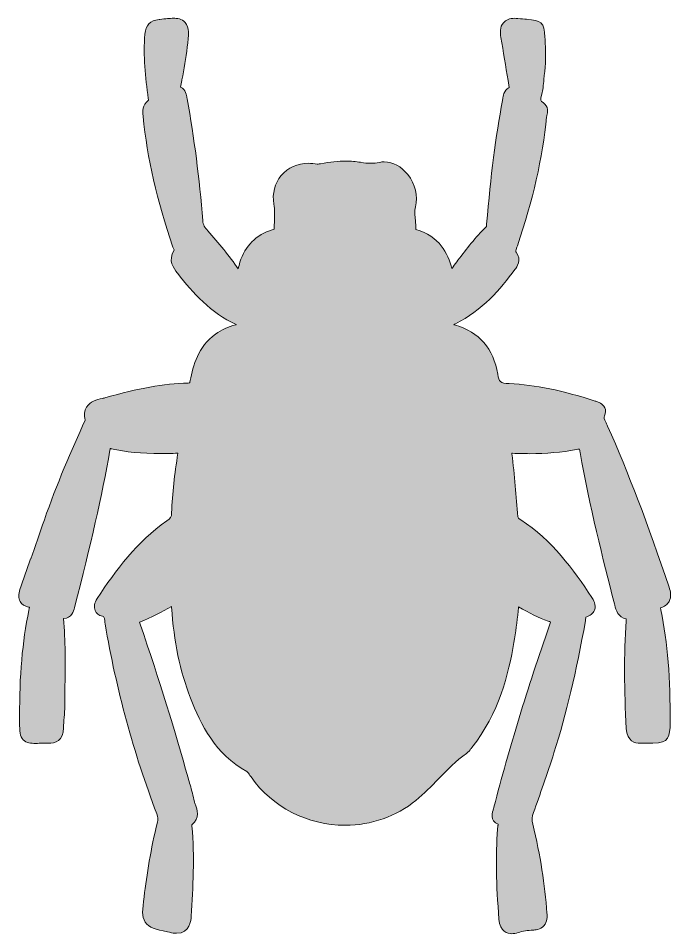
# Model space of a CAD drawing. Extents: x 40 to 1960, y -815 to -185.
# Drawn here: x 1019 to 1468, y -815 to -185 of the extents above; entities that cross this region are included whole.
import ezdxf

# ---------------------------------------------------------------- set-up
doc = ezdxf.new("R2010")
doc.units = 0
doc.header["$MEASUREMENT"] = 0
doc.layers.add('Layer 1', color=7, linetype='Continuous')

# ---------------------------------------------------------------- blocks, each defined once
blk = doc.blocks.new('block 2')
at = {"layer": 'Layer 1', "true_color": 0x7b401e}
h = blk.add_hatch(color=36, dxfattribs=at)
h.dxf.hatch_style = 2
edge = h.paths.add_edge_path()
edge.add_spline(control_points=[(1460.52, -591.16), (1460.49, -591), (1460.45, -590.86), (1460.42, -590.73), (1463.26, -589.84), (1465.27, -588.33), (1466.42, -586.21), (1468.18, -582.96), (1467.33, -579.31), (1466.39, -576.5), (1451.86, -533.1), (1438.44, -497.9), (1424.16, -465.71), (1423.81, -464.91), (1423.42, -464.16), (1423.08, -463.49), (1421.6, -460.63), (1421.44, -459.9), (1422.02, -458.62), (1422.88, -456.72), (1422.93, -454.73), (1422.16, -453.02), (1420.84, -450.1), (1417.86, -449.19), (1416.04, -448.63), (1415.86, -448.58), (1415.68, -448.52), (1415.51, -448.46), (1393.15, -441.13), (1374.4, -437.31), (1356.52, -436.45), (1350.24, -436.15), (1349.52, -435.12), (1348.66, -430.01), (1345.66, -412.35), (1335.88, -400.99), (1319.58, -396.23), (1319.15, -396.1), (1318.74, -396.02), (1318.34, -395.95), (1318.63, -395.78), (1319.01, -395.58), (1319.51, -395.33), (1337.9, -386.24), (1350.51, -371.36), (1360.41, -358), (1361.64, -356.35), (1365.37, -351.31), (1361.31, -346.13), (1360.87, -345.56), (1360.73, -345.39), (1361.73, -342.6), (1361.86, -342.26), (1361.98, -341.91), (1362.1, -341.57), (1372.82, -310.39), (1379.39, -281.38), (1382.2, -252.91), (1382.21, -252.74), (1382.32, -252.31), (1382.4, -251.99), (1382.8, -250.26), (1383.89, -245.67), (1379.8, -243.18), (1377.96, -242.05), (1377.76, -241.61), (1378.88, -237.31), (1379.22, -235.98), (1379.61, -234.48), (1379.76, -232.93), (1379.94, -231.01), (1380.14, -229.1), (1380.35, -227.18), (1381.13, -219.88), (1381.93, -212.32), (1381.38, -204.69), (1381.19, -201.97), (1381.13, -199.8), (1381.09, -198.05), (1380.82, -187.86), (1378.3, -186.56), (1368.43, -185.82), (1366.83, -185.7), (1364.84, -185.55), (1362.5, -185.31), (1361.73, -185.24), (1361, -185.2), (1360.32, -185.2), (1356.86, -185.2), (1354.22, -186.24), (1352.48, -188.31), (1349.97, -191.29), (1350.26, -195.2), (1350.8, -198.28), (1352.52, -208.17), (1354.13, -218.22), (1355.69, -227.95), (1355.69, -227.95), (1356.47, -232.8), (1356.47, -232.8), (1352.6, -234.78), (1352.2, -238.91), (1352.04, -240.63), (1352, -241.04), (1351.96, -241.43), (1351.91, -241.71), (1347.26, -266.44), (1343.78, -293.46), (1340.96, -326.76), (1340.94, -327), (1340.92, -327.22), (1340.91, -327.45), (1340.89, -327.75), (1340.84, -328.37), (1340.81, -328.48), (1340.81, -328.49), (1340.78, -328.53), (1340.69, -328.61), (1333.3, -335.67), (1327.2, -343.79), (1321.29, -351.64), (1320.16, -353.15), (1319.03, -354.65), (1317.88, -356.15), (1317.58, -356.55), (1317.3, -356.95), (1317.03, -357.35), (1314.44, -346.82), (1308.53, -334.95), (1292.36, -330.36), (1292.38, -328.19), (1292.18, -326.12), (1291.99, -324.1), (1291.67, -320.75), (1291.39, -317.86), (1292.1, -314.92), (1293.91, -307.49), (1291.93, -299.17), (1286.81, -292.66), (1282.45, -287.11), (1276.56, -283.93), (1270.65, -283.93), (1269.54, -283.93), (1268.43, -284.05), (1267.34, -284.27), (1265.36, -284.68), (1263.4, -284.88), (1261.34, -284.88), (1259.22, -284.88), (1257.01, -284.67), (1254.38, -284.22), (1251.08, -283.66), (1247.74, -283.39), (1244.16, -283.39), (1239.02, -283.39), (1233.48, -283.96), (1226.75, -285.19), (1226.42, -285.25), (1226.1, -285.32), (1225.79, -285.39), (1225.33, -285.49), (1224.9, -285.58), (1224.67, -285.58), (1224.63, -285.58), (1224.61, -285.58), (1224.6, -285.57), (1222.57, -285.13), (1220.52, -284.91), (1218.52, -284.91), (1211.14, -284.91), (1204.33, -287.96), (1199.83, -293.28), (1195.31, -298.63), (1193.5, -305.65), (1194.74, -313.05), (1195.4, -316.93), (1195.27, -320.76), (1195.13, -324.83), (1195.13, -324.83), (1195.13, -324.92), (1195.13, -324.92), (1195.08, -326.33), (1195.04, -327.74), (1195.02, -329.17), (1195.01, -329.83), (1194.97, -330.15), (1194.94, -330.29), (1194.8, -330.37), (1194.46, -330.51), (1193.68, -330.74), (1182.59, -333.96), (1174.91, -341.66), (1171.46, -353.02), (1171, -354.54), (1170.6, -356.04), (1170.23, -357.56), (1164.04, -348.67), (1157.02, -339.87), (1149.31, -331.35), (1147.24, -329.05), (1146.14, -327.33), (1145.89, -324.27), (1143.59, -295.48), (1139.97, -267.33), (1135.14, -240.6), (1135.1, -240.38), (1135.06, -240.14), (1135.02, -239.85), (1134.81, -238.31), (1134.21, -234.08), (1130.67, -232.64), (1130.94, -231.11), (1131.22, -229.57), (1131.49, -228.04), (1131.49, -228.04), (1131.59, -227.5), (1131.59, -227.5), (1132.91, -220.18), (1134.28, -212.62), (1135.2, -205.06), (1136.26, -196.32), (1136.85, -191.51), (1133.82, -188.09), (1131.51, -185.49), (1128.09, -185.18), (1125.72, -185.18), (1123.3, -185.18), (1120.37, -185.51), (1116.29, -185.96), (1116.29, -185.96), (1115.89, -186), (1115.89, -186), (1109.66, -186.69), (1106.75, -189.71), (1106.16, -196.09), (1104.78, -211.02), (1106.46, -225.55), (1108.46, -240.36), (1108.52, -240.81), (1108.6, -241.23), (1108.68, -241.59), (1104.02, -244.66), (1104.55, -249.68), (1104.82, -252.18), (1104.82, -252.18), (1104.87, -252.69), (1104.87, -252.69), (1107.76, -281.48), (1114.4, -310.69), (1125.17, -342), (1125.41, -342.71), (1125.71, -343.36), (1125.97, -343.93), (1126.14, -344.3), (1126.25, -344.57), (1126.33, -344.77), (1121.59, -351.65), (1125.98, -357.26), (1128.38, -360.32), (1128.38, -360.32), (1128.68, -360.7), (1128.68, -360.7), (1139.18, -374.17), (1151.31, -387.75), (1168.78, -395.85), (1168.82, -395.87), (1168.86, -395.89), (1168.9, -395.91), (1168.8, -395.93), (1168.69, -395.96), (1168.59, -395.98), (1163.29, -397.38), (1158.73, -399.5), (1154.64, -402.47), (1142.75, -411.11), (1139.13, -424.07), (1137.31, -434.4), (1137.14, -435.36), (1137.01, -435.78), (1136.93, -435.96), (1136.78, -435.99), (1136.45, -436.04), (1135.77, -436.06), (1118.87, -436.57), (1101.44, -439.67), (1079.25, -446.11), (1078.51, -446.32), (1077.63, -446.51), (1076.71, -446.71), (1073.02, -447.5), (1068.43, -448.49), (1065.99, -452.63), (1064.54, -455.08), (1064.22, -458.01), (1065.02, -461.56), (1055.81, -482.09), (1045.33, -505.98), (1036.98, -530.14), (1033.83, -539.24), (1030.54, -548.62), (1027.64, -556.9), (1027.64, -556.9), (1027.58, -557.06), (1027.58, -557.06), (1025.12, -564.07), (1022.66, -571.09), (1020.22, -578.1), (1019.1, -581.33), (1019.16, -583.99), (1020.41, -586.24), (1021.52, -588.25), (1023.48, -589.63), (1026.06, -590.22), (1026.37, -590.29), (1026.57, -590.34), (1026.7, -590.39), (1026.7, -590.68), (1026.65, -591.28), (1026.4, -592.44), (1021.86, -614.05), (1019.77, -637.89), (1020.01, -665.31), (1020.02, -666.89), (1020.02, -668.3), (1020.02, -669.54), (1020, -675.58), (1019.99, -678.91), (1022.54, -681.46), (1024.78, -683.72), (1027.75, -683.9), (1031.11, -683.9), (1031.82, -683.9), (1032.6, -683.89), (1033.47, -683.88), (1033.47, -683.88), (1033.6, -683.88), (1033.6, -683.88), (1034.6, -683.86), (1035.71, -683.85), (1036.96, -683.85), (1037.71, -683.85), (1038.5, -683.86), (1039.37, -683.87), (1039.37, -683.87), (1039.69, -683.87), (1039.69, -683.87), (1044.44, -683.87), (1050.13, -682.02), (1050.2, -673.21), (1050.22, -670.89), (1050.41, -668.47), (1050.6, -666.12), (1050.8, -663.51), (1051.02, -660.81), (1051.03, -658.06), (1051.04, -653.38), (1051.1, -648.61), (1051.16, -643.99), (1051.16, -643.99), (1051.16, -643.91), (1051.16, -643.91), (1051.35, -628.93), (1051.55, -613.44), (1050.22, -598.09), (1055.83, -597.83), (1057.13, -592.77), (1057.7, -590.58), (1057.7, -590.58), (1057.75, -590.37), (1057.75, -590.37), (1068.95, -547.29), (1076.45, -513.94), (1082.07, -482.24), (1082.16, -481.73), (1082.25, -481.37), (1082.32, -481.1), (1082.5, -481.13), (1082.71, -481.18), (1082.97, -481.24), (1093.03, -483.52), (1103.83, -484.58), (1116.96, -484.58), (1120.55, -484.58), (1124.39, -484.5), (1128.71, -484.34), (1128.71, -484.34), (1128.72, -484.34), (1128.72, -484.34), (1128.72, -484.36), (1128.72, -484.37), (1128.71, -484.39), (1126.62, -498.87), (1124.86, -511.94), (1124.49, -525.3), (1124.42, -528.03), (1123.71, -529.24), (1121.2, -530.95), (1100.54, -545.06), (1086.01, -564.91), (1073.39, -584.25), (1071.4, -587.3), (1070.89, -590.07), (1071.88, -592.48), (1072.71, -594.51), (1074.48, -595.91), (1076.87, -596.43), (1078.05, -596.69), (1078.12, -596.7), (1078.45, -599.68), (1078.52, -600.34), (1078.6, -601.02), (1078.72, -601.73), (1086.46, -646.9), (1098.41, -690.84), (1114.25, -732.33), (1115.07, -734.47), (1115.21, -736.22), (1114.7, -738.2), (1110.14, -756.23), (1107.5, -774.24), (1105.53, -789.48), (1104.36, -798.48), (1103.77, -802.99), (1106.29, -806.82), (1108.89, -810.78), (1113.4, -811.77), (1121.57, -813.56), (1121.57, -813.56), (1122.97, -813.87), (1122.97, -813.87), (1124.87, -814.29), (1126.48, -814.5), (1127.87, -814.5), (1137.14, -814.5), (1137.73, -805.61), (1137.92, -802.68), (1139.22, -783.03), (1140.32, -762.06), (1138.43, -740.71), (1138.43, -740.71), (1138.36, -739.98), (1138.36, -739.95), (1144.35, -735.45), (1141.93, -729.06), (1140.85, -726.24), (1140.54, -725.42), (1140.22, -724.56), (1140.12, -724.02), (1139.41, -720.01), (1138.27, -716.17), (1137.15, -712.41), (1136.68, -710.85), (1136.2, -709.24), (1135.78, -707.68), (1126.97, -675.54), (1116.2, -640.92), (1102.85, -601.83), (1102.7, -601.4), (1102.53, -601.01), (1102.34, -600.64), (1110.53, -597.38), (1118.13, -593.37), (1124.36, -589.84), (1124.37, -590), (1124.39, -590.15), (1124.4, -590.3), (1126.05, -613.88), (1130.29, -634.29), (1137.37, -652.7), (1144.43, -671.06), (1154.58, -691.43), (1176.24, -703.3), (1176.74, -703.58), (1177.67, -704.96), (1178.3, -705.91), (1178.56, -706.29), (1178.81, -706.67), (1179.06, -707.03), (1193.65, -727.82), (1217.88, -740.23), (1243.88, -740.23), (1261.73, -740.23), (1278.96, -734.15), (1292.4, -723.1), (1297.96, -718.52), (1303, -713.35), (1307.88, -708.34), (1313.89, -702.17), (1320.1, -695.79), (1327.12, -690.8), (1328.53, -689.8), (1329.47, -688.54), (1330.22, -687.53), (1330.22, -687.53), (1330.27, -687.46), (1330.27, -687.46), (1330.44, -687.24), (1330.6, -687.01), (1330.77, -686.8), (1349.53, -663.4), (1356.11, -635.92), (1359.75, -614.59), (1360.97, -607.45), (1361.79, -600.4), (1362.66, -592.92), (1362.78, -591.96), (1362.89, -590.99), (1363.01, -590.01), (1370.24, -594.41), (1376.77, -597.55), (1383.32, -599.79), (1384.1, -600.06), (1384.57, -600.28), (1384.85, -600.43), (1384.79, -600.81), (1384.63, -601.48), (1384.23, -602.62), (1368.97, -646.19), (1356.47, -687.12), (1346.02, -727.75), (1345.94, -728.06), (1345.83, -728.4), (1345.7, -728.81), (1345.04, -730.9), (1343.04, -737.25), (1348.85, -739.59), (1348.9, -739.61), (1348.93, -739.63), (1348.97, -739.64), (1348.92, -739.9), (1348.86, -740.21), (1348.8, -740.5), (1348.66, -741.22), (1348.49, -742.04), (1348.43, -742.95), (1347.17, -761.29), (1347.5, -780.97), (1349.48, -804.9), (1350.19, -813.53), (1355.32, -814.82), (1358.32, -814.82), (1359.62, -814.82), (1361.03, -814.58), (1362.61, -814.08), (1365.8, -813.09), (1369.36, -812.49), (1372.89, -812.35), (1374.13, -812.31), (1377.89, -812.16), (1380.37, -809.39), (1382.9, -806.56), (1382.62, -802.71), (1382.47, -800.64), (1381.06, -781.1), (1377.88, -761.1), (1372.76, -739.5), (1372.07, -736.58), (1372.2, -734.26), (1373.19, -731.51), (1377.57, -719.39), (1382.67, -705.03), (1387.29, -690.4), (1395.75, -663.57), (1402.62, -634.74), (1408.92, -599.66), (1409.04, -598.94), (1409.09, -598.26), (1409.14, -597.66), (1409.16, -597.41), (1409.18, -597.21), (1409.19, -597.04), (1412.22, -596.2), (1414.21, -594.62), (1415.12, -592.35), (1416.61, -588.59), (1414.27, -585.06), (1413.27, -583.55), (1400.45, -564.17), (1386.12, -544.1), (1364.42, -530.24), (1362.58, -529.06), (1362.55, -528.73), (1362.49, -527.99), (1361.35, -514.2), (1360.1, -499.51), (1358.39, -484.7), (1358.37, -484.57), (1358.36, -484.45), (1358.35, -484.34), (1358.51, -484.34), (1358.68, -484.35), (1358.86, -484.35), (1362.86, -484.54), (1366.76, -484.64), (1370.47, -484.64), (1382.15, -484.64), (1392.63, -483.72), (1402.5, -481.82), (1403.37, -481.65), (1404.08, -481.57), (1404.6, -481.57), (1404.64, -481.57), (1404.68, -481.57), (1404.72, -481.57), (1404.84, -481.89), (1405.05, -482.55), (1405.28, -483.86), (1411.82, -520.59), (1420.88, -557.12), (1428.88, -588), (1428.88, -588), (1429.09, -588.83), (1429.09, -588.83), (1429.88, -591.96), (1431.32, -597.66), (1437, -598.22), (1436.97, -598.67), (1436.95, -599.1), (1436.92, -599.54), (1435.41, -622.99), (1435.43, -647.28), (1437, -673.79), (1437.52, -682.57), (1443.09, -683.88), (1446.36, -683.88), (1446.84, -683.88), (1447.34, -683.85), (1447.85, -683.8), (1448.25, -683.77), (1448.7, -683.75), (1449.24, -683.75), (1449.85, -683.75), (1450.46, -683.77), (1451.07, -683.79), (1451.66, -683.81), (1452.26, -683.83), (1452.9, -683.84), (1453.79, -683.85), (1454.59, -683.86), (1455.33, -683.86), (1466.46, -683.86), (1467.02, -679.03), (1467.11, -669.77), (1467.4, -639.41), (1465.37, -614.73), (1460.73, -592.08), (1460.66, -591.78), (1460.59, -591.47), (1460.52, -591.16)], knot_values=[0, 0, 0, 0, 1, 1, 1, 2, 2, 2, 3, 3, 3, 4, 4, 4, 5, 5, 5, 6, 6, 6, 7, 7, 7, 8, 8, 8, 9, 9, 9, 10, 10, 10, 11, 11, 11, 12, 12, 12, 13, 13, 13, 14, 14, 14, 15, 15, 15, 16, 16, 16, 17, 17, 17, 18, 18, 18, 19, 19, 19, 20, 20, 20, 21, 21, 21, 22, 22, 22, 23, 23, 23, 24, 24, 24, 25, 25, 25, 26, 26, 26, 27, 27, 27, 28, 28, 28, 29, 29, 29, 30, 30, 30, 31, 31, 31, 32, 32, 32, 33, 33, 33, 34, 34, 34, 35, 35, 35, 36, 36, 36, 37, 37, 37, 38, 38, 38, 39, 39, 39, 40, 40, 40, 41, 41, 41, 42, 42, 42, 43, 43, 43, 44, 44, 44, 45, 45, 45, 46, 46, 46, 47, 47, 47, 48, 48, 48, 49, 49, 49, 50, 50, 50, 51, 51, 51, 52, 52, 52, 53, 53, 53, 54, 54, 54, 55, 55, 55, 56, 56, 56, 57, 57, 57, 58, 58, 58, 59, 59, 59, 60, 60, 60, 61, 61, 61, 62, 62, 62, 63, 63, 63, 64, 64, 64, 65, 65, 65, 66, 66, 66, 67, 67, 67, 68, 68, 68, 69, 69, 69, 70, 70, 70, 71, 71, 71, 72, 72, 72, 73, 73, 73, 74, 74, 74, 75, 75, 75, 76, 76, 76, 77, 77, 77, 78, 78, 78, 79, 79, 79, 80, 80, 80, 81, 81, 81, 82, 82, 82, 83, 83, 83, 84, 84, 84, 85, 85, 85, 86, 86, 86, 87, 87, 87, 88, 88, 88, 89, 89, 89, 90, 90, 90, 91, 91, 91, 92, 92, 92, 93, 93, 93, 94, 94, 94, 95, 95, 95, 96, 96, 96, 97, 97, 97, 98, 98, 98, 99, 99, 99, 100, 100, 100, 101, 101, 101, 102, 102, 102, 103, 103, 103, 104, 104, 104, 105, 105, 105, 106, 106, 106, 107, 107, 107, 108, 108, 108, 109, 109, 109, 110, 110, 110, 111, 111, 111, 112, 112, 112, 113, 113, 113, 114, 114, 114, 115, 115, 115, 116, 116, 116, 117, 117, 117, 118, 118, 118, 119, 119, 119, 120, 120, 120, 121, 121, 121, 122, 122, 122, 123, 123, 123, 124, 124, 124, 125, 125, 125, 126, 126, 126, 127, 127, 127, 128, 128, 128, 129, 129, 129, 130, 130, 130, 131, 131, 131, 132, 132, 132, 133, 133, 133, 134, 134, 134, 135, 135, 135, 136, 136, 136, 137, 137, 137, 138, 138, 138, 139, 139, 139, 140, 140, 140, 141, 141, 141, 142, 142, 142, 143, 143, 143, 144, 144, 144, 145, 145, 145, 146, 146, 146, 147, 147, 147, 148, 148, 148, 149, 149, 149, 150, 150, 150, 151, 151, 151, 152, 152, 152, 153, 153, 153, 154, 154, 154, 155, 155, 155, 156, 156, 156, 157, 157, 157, 158, 158, 158, 159, 159, 159, 160, 160, 160, 161, 161, 161, 162, 162, 162, 163, 163, 163, 164, 164, 164, 165, 165, 165, 166, 166, 166, 167, 167, 167, 168, 168, 168, 169, 169, 169, 170, 170, 170, 171, 171, 171, 172, 172, 172, 173, 173, 173, 174, 174, 174, 175, 175, 175, 176, 176, 176, 177, 177, 177, 178, 178, 178, 179, 179, 179, 180, 180, 180, 181, 181, 181, 182, 182, 182, 183, 183, 183, 184, 184, 184, 185, 185, 185, 186, 186, 186, 187, 187, 187, 188, 188, 188, 189, 189, 189, 190, 190, 190, 191, 191, 191, 192, 192, 192, 193, 193, 193, 194, 194, 194, 195, 195, 195, 196, 196, 196, 197, 197, 197, 198, 198, 198, 199, 199, 199, 200, 200, 200, 201, 201, 201, 202, 202, 202, 203, 203, 203, 204, 204, 204, 205, 205, 205, 206, 206, 206, 207, 207, 207, 208, 208, 208, 209, 209, 209, 210, 210, 210, 211, 211, 211, 212, 212, 212, 213, 213, 213, 214, 214, 214, 215, 215, 215, 216, 216, 216, 216], degree=3, periodic=1)
at = {"layer": 'Layer 1', "lineweight": 0}
blk.add_open_spline([(1460.52, -591.16), (1460.49, -591), (1460.45, -590.86), (1460.42, -590.73), (1463.26, -589.84), (1465.27, -588.33), (1466.42, -586.21), (1468.18, -582.96), (1467.33, -579.31), (1466.39, -576.5), (1451.86, -533.1), (1438.44, -497.9), (1424.16, -465.71), (1423.81, -464.91), (1423.42, -464.16), (1423.08, -463.49), (1421.6, -460.63), (1421.44, -459.9), (1422.02, -458.62), (1422.88, -456.72), (1422.93, -454.73), (1422.16, -453.02), (1420.84, -450.1), (1417.86, -449.19), (1416.04, -448.63), (1415.86, -448.58), (1415.68, -448.52), (1415.51, -448.46), (1393.15, -441.13), (1374.4, -437.31), (1356.52, -436.45), (1350.24, -436.15), (1349.52, -435.12), (1348.66, -430.01), (1345.66, -412.35), (1335.88, -400.99), (1319.58, -396.23), (1319.15, -396.1), (1318.74, -396.02), (1318.34, -395.95), (1318.63, -395.78), (1319.01, -395.58), (1319.51, -395.33), (1337.9, -386.24), (1350.51, -371.36), (1360.41, -358), (1361.64, -356.35), (1365.37, -351.31), (1361.31, -346.13), (1360.87, -345.56), (1360.73, -345.39), (1361.73, -342.6), (1361.86, -342.26), (1361.98, -341.91), (1362.1, -341.57), (1372.82, -310.39), (1379.39, -281.38), (1382.2, -252.91), (1382.21, -252.74), (1382.32, -252.31), (1382.4, -251.99), (1382.8, -250.26), (1383.89, -245.67), (1379.8, -243.18), (1377.96, -242.05), (1377.76, -241.61), (1378.88, -237.31), (1379.22, -235.98), (1379.61, -234.48), (1379.76, -232.93), (1379.94, -231.01), (1380.14, -229.1), (1380.35, -227.18), (1381.13, -219.88), (1381.93, -212.32), (1381.38, -204.69), (1381.19, -201.97), (1381.13, -199.8), (1381.09, -198.05), (1380.82, -187.86), (1378.3, -186.56), (1368.43, -185.82), (1366.83, -185.7), (1364.84, -185.55), (1362.5, -185.31), (1361.73, -185.24), (1361, -185.2), (1360.32, -185.2), (1356.86, -185.2), (1354.22, -186.24), (1352.48, -188.31), (1349.97, -191.29), (1350.26, -195.2), (1350.8, -198.28), (1352.52, -208.17), (1354.13, -218.22), (1355.69, -227.95), (1355.69, -227.95), (1356.47, -232.8), (1356.47, -232.8), (1352.6, -234.78), (1352.2, -238.91), (1352.04, -240.63), (1352, -241.04), (1351.96, -241.43), (1351.91, -241.71), (1347.26, -266.44), (1343.78, -293.46), (1340.96, -326.76), (1340.94, -327), (1340.92, -327.22), (1340.91, -327.45), (1340.89, -327.75), (1340.84, -328.37), (1340.81, -328.48), (1340.81, -328.49), (1340.78, -328.53), (1340.69, -328.61), (1333.3, -335.67), (1327.2, -343.79), (1321.29, -351.64), (1320.16, -353.15), (1319.03, -354.65), (1317.88, -356.15), (1317.58, -356.55), (1317.3, -356.95), (1317.03, -357.35), (1314.44, -346.82), (1308.53, -334.95), (1292.36, -330.36), (1292.38, -328.19), (1292.18, -326.12), (1291.99, -324.1), (1291.67, -320.75), (1291.39, -317.86), (1292.1, -314.92), (1293.91, -307.49), (1291.93, -299.17), (1286.81, -292.66), (1282.45, -287.11), (1276.56, -283.93), (1270.65, -283.93), (1269.54, -283.93), (1268.43, -284.05), (1267.34, -284.27), (1265.36, -284.68), (1263.4, -284.88), (1261.34, -284.88), (1259.22, -284.88), (1257.01, -284.67), (1254.38, -284.22), (1251.08, -283.66), (1247.74, -283.39), (1244.16, -283.39), (1239.02, -283.39), (1233.48, -283.96), (1226.75, -285.19), (1226.42, -285.25), (1226.1, -285.32), (1225.79, -285.39), (1225.33, -285.49), (1224.9, -285.58), (1224.67, -285.58), (1224.63, -285.58), (1224.61, -285.58), (1224.6, -285.57), (1222.57, -285.13), (1220.52, -284.91), (1218.52, -284.91), (1211.14, -284.91), (1204.33, -287.96), (1199.83, -293.28), (1195.31, -298.63), (1193.5, -305.65), (1194.74, -313.05), (1195.4, -316.93), (1195.27, -320.76), (1195.13, -324.83), (1195.13, -324.83), (1195.13, -324.92), (1195.13, -324.92), (1195.08, -326.33), (1195.04, -327.74), (1195.02, -329.17), (1195.01, -329.83), (1194.97, -330.15), (1194.94, -330.29), (1194.8, -330.37), (1194.46, -330.51), (1193.68, -330.74), (1182.59, -333.96), (1174.91, -341.66), (1171.46, -353.02), (1171, -354.54), (1170.6, -356.04), (1170.23, -357.56), (1164.04, -348.67), (1157.02, -339.87), (1149.31, -331.35), (1147.24, -329.05), (1146.14, -327.33), (1145.89, -324.27), (1143.59, -295.48), (1139.97, -267.33), (1135.14, -240.6), (1135.1, -240.38), (1135.06, -240.14), (1135.02, -239.85), (1134.81, -238.31), (1134.21, -234.08), (1130.67, -232.64), (1130.94, -231.11), (1131.22, -229.57), (1131.49, -228.04), (1131.49, -228.04), (1131.59, -227.5), (1131.59, -227.5), (1132.91, -220.18), (1134.28, -212.62), (1135.2, -205.06), (1136.26, -196.32), (1136.85, -191.51), (1133.82, -188.09), (1131.51, -185.49), (1128.09, -185.18), (1125.72, -185.18), (1123.3, -185.18), (1120.37, -185.51), (1116.29, -185.96), (1116.29, -185.96), (1115.89, -186), (1115.89, -186), (1109.66, -186.69), (1106.75, -189.71), (1106.16, -196.09), (1104.78, -211.02), (1106.46, -225.55), (1108.46, -240.36), (1108.52, -240.81), (1108.6, -241.23), (1108.68, -241.59), (1104.02, -244.66), (1104.55, -249.68), (1104.82, -252.18), (1104.82, -252.18), (1104.87, -252.69), (1104.87, -252.69), (1107.76, -281.48), (1114.4, -310.69), (1125.17, -342), (1125.41, -342.71), (1125.71, -343.36), (1125.97, -343.93), (1126.14, -344.3), (1126.25, -344.57), (1126.33, -344.77), (1121.59, -351.65), (1125.98, -357.26), (1128.38, -360.32), (1128.38, -360.32), (1128.68, -360.7), (1128.68, -360.7), (1139.18, -374.17), (1151.31, -387.75), (1168.78, -395.85), (1168.82, -395.87), (1168.86, -395.89), (1168.9, -395.91), (1168.8, -395.93), (1168.69, -395.96), (1168.59, -395.98), (1163.29, -397.38), (1158.73, -399.5), (1154.64, -402.47), (1142.75, -411.11), (1139.13, -424.07), (1137.31, -434.4), (1137.14, -435.36), (1137.01, -435.78), (1136.93, -435.96), (1136.78, -435.99), (1136.45, -436.04), (1135.77, -436.06), (1118.87, -436.57), (1101.44, -439.67), (1079.25, -446.11), (1078.51, -446.32), (1077.63, -446.51), (1076.71, -446.71), (1073.02, -447.5), (1068.43, -448.49), (1065.99, -452.63), (1064.54, -455.08), (1064.22, -458.01), (1065.02, -461.56), (1055.81, -482.09), (1045.33, -505.98), (1036.98, -530.14), (1033.83, -539.24), (1030.54, -548.62), (1027.64, -556.9), (1027.64, -556.9), (1027.58, -557.06), (1027.58, -557.06), (1025.12, -564.07), (1022.66, -571.09), (1020.22, -578.1), (1019.1, -581.33), (1019.16, -583.99), (1020.41, -586.24), (1021.52, -588.25), (1023.48, -589.63), (1026.06, -590.22), (1026.37, -590.29), (1026.57, -590.34), (1026.7, -590.39), (1026.7, -590.68), (1026.65, -591.28), (1026.4, -592.44), (1021.86, -614.05), (1019.77, -637.89), (1020.01, -665.31), (1020.02, -666.89), (1020.02, -668.3), (1020.02, -669.54), (1020, -675.58), (1019.99, -678.91), (1022.54, -681.46), (1024.78, -683.72), (1027.75, -683.9), (1031.11, -683.9), (1031.82, -683.9), (1032.6, -683.89), (1033.47, -683.88), (1033.47, -683.88), (1033.6, -683.88), (1033.6, -683.88), (1034.6, -683.86), (1035.71, -683.85), (1036.96, -683.85), (1037.71, -683.85), (1038.5, -683.86), (1039.37, -683.87), (1039.37, -683.87), (1039.69, -683.87), (1039.69, -683.87), (1044.44, -683.87), (1050.13, -682.02), (1050.2, -673.21), (1050.22, -670.89), (1050.41, -668.47), (1050.6, -666.12), (1050.8, -663.51), (1051.02, -660.81), (1051.03, -658.06), (1051.04, -653.38), (1051.1, -648.61), (1051.16, -643.99), (1051.16, -643.99), (1051.16, -643.91), (1051.16, -643.91), (1051.35, -628.93), (1051.55, -613.44), (1050.22, -598.09), (1055.83, -597.83), (1057.13, -592.77), (1057.7, -590.58), (1057.7, -590.58), (1057.75, -590.37), (1057.75, -590.37), (1068.95, -547.29), (1076.45, -513.94), (1082.07, -482.24), (1082.16, -481.73), (1082.25, -481.37), (1082.32, -481.1), (1082.5, -481.13), (1082.71, -481.18), (1082.97, -481.24), (1093.03, -483.52), (1103.83, -484.58), (1116.96, -484.58), (1120.55, -484.58), (1124.39, -484.5), (1128.71, -484.34), (1128.71, -484.34), (1128.72, -484.34), (1128.72, -484.34), (1128.72, -484.36), (1128.72, -484.37), (1128.71, -484.39), (1126.62, -498.87), (1124.86, -511.94), (1124.49, -525.3), (1124.42, -528.03), (1123.71, -529.24), (1121.2, -530.95), (1100.54, -545.06), (1086.01, -564.91), (1073.39, -584.25), (1071.4, -587.3), (1070.89, -590.07), (1071.88, -592.48), (1072.71, -594.51), (1074.48, -595.91), (1076.87, -596.43), (1078.05, -596.69), (1078.12, -596.7), (1078.45, -599.68), (1078.52, -600.34), (1078.6, -601.02), (1078.72, -601.73), (1086.46, -646.9), (1098.41, -690.84), (1114.25, -732.33), (1115.07, -734.47), (1115.21, -736.22), (1114.7, -738.2), (1110.14, -756.23), (1107.5, -774.24), (1105.53, -789.48), (1104.36, -798.48), (1103.77, -802.99), (1106.29, -806.82), (1108.89, -810.78), (1113.4, -811.77), (1121.57, -813.56), (1121.57, -813.56), (1122.97, -813.87), (1122.97, -813.87), (1124.87, -814.29), (1126.48, -814.5), (1127.87, -814.5), (1137.14, -814.5), (1137.73, -805.61), (1137.92, -802.68), (1139.22, -783.03), (1140.32, -762.06), (1138.43, -740.71), (1138.43, -740.71), (1138.36, -739.98), (1138.36, -739.95), (1144.35, -735.45), (1141.93, -729.06), (1140.85, -726.24), (1140.54, -725.42), (1140.22, -724.56), (1140.12, -724.02), (1139.41, -720.01), (1138.27, -716.17), (1137.15, -712.41), (1136.68, -710.85), (1136.2, -709.24), (1135.78, -707.68), (1126.97, -675.54), (1116.2, -640.92), (1102.85, -601.83), (1102.7, -601.4), (1102.53, -601.01), (1102.34, -600.64), (1110.53, -597.38), (1118.13, -593.37), (1124.36, -589.84), (1124.37, -590), (1124.39, -590.15), (1124.4, -590.3), (1126.05, -613.88), (1130.29, -634.29), (1137.37, -652.7), (1144.43, -671.06), (1154.58, -691.43), (1176.24, -703.3), (1176.74, -703.58), (1177.67, -704.96), (1178.3, -705.91), (1178.56, -706.29), (1178.81, -706.67), (1179.06, -707.03), (1193.65, -727.82), (1217.88, -740.23), (1243.88, -740.23), (1261.73, -740.23), (1278.96, -734.15), (1292.4, -723.1), (1297.96, -718.52), (1303, -713.35), (1307.88, -708.34), (1313.89, -702.17), (1320.1, -695.79), (1327.12, -690.8), (1328.53, -689.8), (1329.47, -688.54), (1330.22, -687.53), (1330.22, -687.53), (1330.27, -687.46), (1330.27, -687.46), (1330.44, -687.24), (1330.6, -687.01), (1330.77, -686.8), (1349.53, -663.4), (1356.11, -635.92), (1359.75, -614.59), (1360.97, -607.45), (1361.79, -600.4), (1362.66, -592.92), (1362.78, -591.96), (1362.89, -590.99), (1363.01, -590.01), (1370.24, -594.41), (1376.77, -597.55), (1383.32, -599.79), (1384.1, -600.06), (1384.57, -600.28), (1384.85, -600.43), (1384.79, -600.81), (1384.63, -601.48), (1384.23, -602.62), (1368.97, -646.19), (1356.47, -687.12), (1346.02, -727.75), (1345.94, -728.06), (1345.83, -728.4), (1345.7, -728.81), (1345.04, -730.9), (1343.04, -737.25), (1348.85, -739.59), (1348.9, -739.61), (1348.93, -739.63), (1348.97, -739.64), (1348.92, -739.9), (1348.86, -740.21), (1348.8, -740.5), (1348.66, -741.22), (1348.49, -742.04), (1348.43, -742.95), (1347.17, -761.29), (1347.5, -780.97), (1349.48, -804.9), (1350.19, -813.53), (1355.32, -814.82), (1358.32, -814.82), (1359.62, -814.82), (1361.03, -814.58), (1362.61, -814.08), (1365.8, -813.09), (1369.36, -812.49), (1372.89, -812.35), (1374.13, -812.31), (1377.89, -812.16), (1380.37, -809.39), (1382.9, -806.56), (1382.62, -802.71), (1382.47, -800.64), (1381.06, -781.1), (1377.88, -761.1), (1372.76, -739.5), (1372.07, -736.58), (1372.2, -734.26), (1373.19, -731.51), (1377.57, -719.39), (1382.67, -705.03), (1387.29, -690.4), (1395.75, -663.57), (1402.62, -634.74), (1408.92, -599.66), (1409.04, -598.94), (1409.09, -598.26), (1409.14, -597.66), (1409.16, -597.41), (1409.18, -597.21), (1409.19, -597.04), (1412.22, -596.2), (1414.21, -594.62), (1415.12, -592.35), (1416.61, -588.59), (1414.27, -585.06), (1413.27, -583.55), (1400.45, -564.17), (1386.12, -544.1), (1364.42, -530.24), (1362.58, -529.06), (1362.55, -528.73), (1362.49, -527.99), (1361.35, -514.2), (1360.1, -499.51), (1358.39, -484.7), (1358.37, -484.57), (1358.36, -484.45), (1358.35, -484.34), (1358.51, -484.34), (1358.68, -484.35), (1358.86, -484.35), (1362.86, -484.54), (1366.76, -484.64), (1370.47, -484.64), (1382.15, -484.64), (1392.63, -483.72), (1402.5, -481.82), (1403.37, -481.65), (1404.08, -481.57), (1404.6, -481.57), (1404.64, -481.57), (1404.68, -481.57), (1404.72, -481.57), (1404.84, -481.89), (1405.05, -482.55), (1405.28, -483.86), (1411.82, -520.59), (1420.88, -557.12), (1428.88, -588), (1428.88, -588), (1429.09, -588.83), (1429.09, -588.83), (1429.88, -591.96), (1431.32, -597.66), (1437, -598.22), (1436.97, -598.67), (1436.95, -599.1), (1436.92, -599.54), (1435.41, -622.99), (1435.43, -647.28), (1437, -673.79), (1437.52, -682.57), (1443.09, -683.88), (1446.36, -683.88), (1446.84, -683.88), (1447.34, -683.85), (1447.85, -683.8), (1448.25, -683.77), (1448.7, -683.75), (1449.24, -683.75), (1449.85, -683.75), (1450.46, -683.77), (1451.07, -683.79), (1451.66, -683.81), (1452.26, -683.83), (1452.9, -683.84), (1453.79, -683.85), (1454.59, -683.86), (1455.33, -683.86), (1466.46, -683.86), (1467.02, -679.03), (1467.11, -669.77), (1467.4, -639.41), (1465.37, -614.73), (1460.73, -592.08), (1460.66, -591.78), (1460.59, -591.47), (1460.52, -591.16)], degree=3, knots=[0, 0, 0, 0, 1, 1, 1, 2, 2, 2, 3, 3, 3, 4, 4, 4, 5, 5, 5, 6, 6, 6, 7, 7, 7, 8, 8, 8, 9, 9, 9, 10, 10, 10, 11, 11, 11, 12, 12, 12, 13, 13, 13, 14, 14, 14, 15, 15, 15, 16, 16, 16, 17, 17, 17, 18, 18, 18, 19, 19, 19, 20, 20, 20, 21, 21, 21, 22, 22, 22, 23, 23, 23, 24, 24, 24, 25, 25, 25, 26, 26, 26, 27, 27, 27, 28, 28, 28, 29, 29, 29, 30, 30, 30, 31, 31, 31, 32, 32, 32, 33, 33, 33, 34, 34, 34, 35, 35, 35, 36, 36, 36, 37, 37, 37, 38, 38, 38, 39, 39, 39, 40, 40, 40, 41, 41, 41, 42, 42, 42, 43, 43, 43, 44, 44, 44, 45, 45, 45, 46, 46, 46, 47, 47, 47, 48, 48, 48, 49, 49, 49, 50, 50, 50, 51, 51, 51, 52, 52, 52, 53, 53, 53, 54, 54, 54, 55, 55, 55, 56, 56, 56, 57, 57, 57, 58, 58, 58, 59, 59, 59, 60, 60, 60, 61, 61, 61, 62, 62, 62, 63, 63, 63, 64, 64, 64, 65, 65, 65, 66, 66, 66, 67, 67, 67, 68, 68, 68, 69, 69, 69, 70, 70, 70, 71, 71, 71, 72, 72, 72, 73, 73, 73, 74, 74, 74, 75, 75, 75, 76, 76, 76, 77, 77, 77, 78, 78, 78, 79, 79, 79, 80, 80, 80, 81, 81, 81, 82, 82, 82, 83, 83, 83, 84, 84, 84, 85, 85, 85, 86, 86, 86, 87, 87, 87, 88, 88, 88, 89, 89, 89, 90, 90, 90, 91, 91, 91, 92, 92, 92, 93, 93, 93, 94, 94, 94, 95, 95, 95, 96, 96, 96, 97, 97, 97, 98, 98, 98, 99, 99, 99, 100, 100, 100, 101, 101, 101, 102, 102, 102, 103, 103, 103, 104, 104, 104, 105, 105, 105, 106, 106, 106, 107, 107, 107, 108, 108, 108, 109, 109, 109, 110, 110, 110, 111, 111, 111, 112, 112, 112, 113, 113, 113, 114, 114, 114, 115, 115, 115, 116, 116, 116, 117, 117, 117, 118, 118, 118, 119, 119, 119, 120, 120, 120, 121, 121, 121, 122, 122, 122, 123, 123, 123, 124, 124, 124, 125, 125, 125, 126, 126, 126, 127, 127, 127, 128, 128, 128, 129, 129, 129, 130, 130, 130, 131, 131, 131, 132, 132, 132, 133, 133, 133, 134, 134, 134, 135, 135, 135, 136, 136, 136, 137, 137, 137, 138, 138, 138, 139, 139, 139, 140, 140, 140, 141, 141, 141, 142, 142, 142, 143, 143, 143, 144, 144, 144, 145, 145, 145, 146, 146, 146, 147, 147, 147, 148, 148, 148, 149, 149, 149, 150, 150, 150, 151, 151, 151, 152, 152, 152, 153, 153, 153, 154, 154, 154, 155, 155, 155, 156, 156, 156, 157, 157, 157, 158, 158, 158, 159, 159, 159, 160, 160, 160, 161, 161, 161, 162, 162, 162, 163, 163, 163, 164, 164, 164, 165, 165, 165, 166, 166, 166, 167, 167, 167, 168, 168, 168, 169, 169, 169, 170, 170, 170, 171, 171, 171, 172, 172, 172, 173, 173, 173, 174, 174, 174, 175, 175, 175, 176, 176, 176, 177, 177, 177, 178, 178, 178, 179, 179, 179, 180, 180, 180, 181, 181, 181, 182, 182, 182, 183, 183, 183, 184, 184, 184, 185, 185, 185, 186, 186, 186, 187, 187, 187, 188, 188, 188, 189, 189, 189, 190, 190, 190, 191, 191, 191, 192, 192, 192, 193, 193, 193, 194, 194, 194, 195, 195, 195, 196, 196, 196, 197, 197, 197, 198, 198, 198, 199, 199, 199, 200, 200, 200, 201, 201, 201, 202, 202, 202, 203, 203, 203, 204, 204, 204, 205, 205, 205, 206, 206, 206, 207, 207, 207, 208, 208, 208, 209, 209, 209, 210, 210, 210, 211, 211, 211, 212, 212, 212, 213, 213, 213, 214, 214, 214, 215, 215, 215, 216, 216, 216, 216], dxfattribs=at)

msp = doc.modelspace()

# ---------------------------------------------------------------- block references
at = {"layer": 'Layer 1'}
msp.add_blockref('block 2', (0, 0), dxfattribs=at)

doc.saveas('drawing.dxf')
